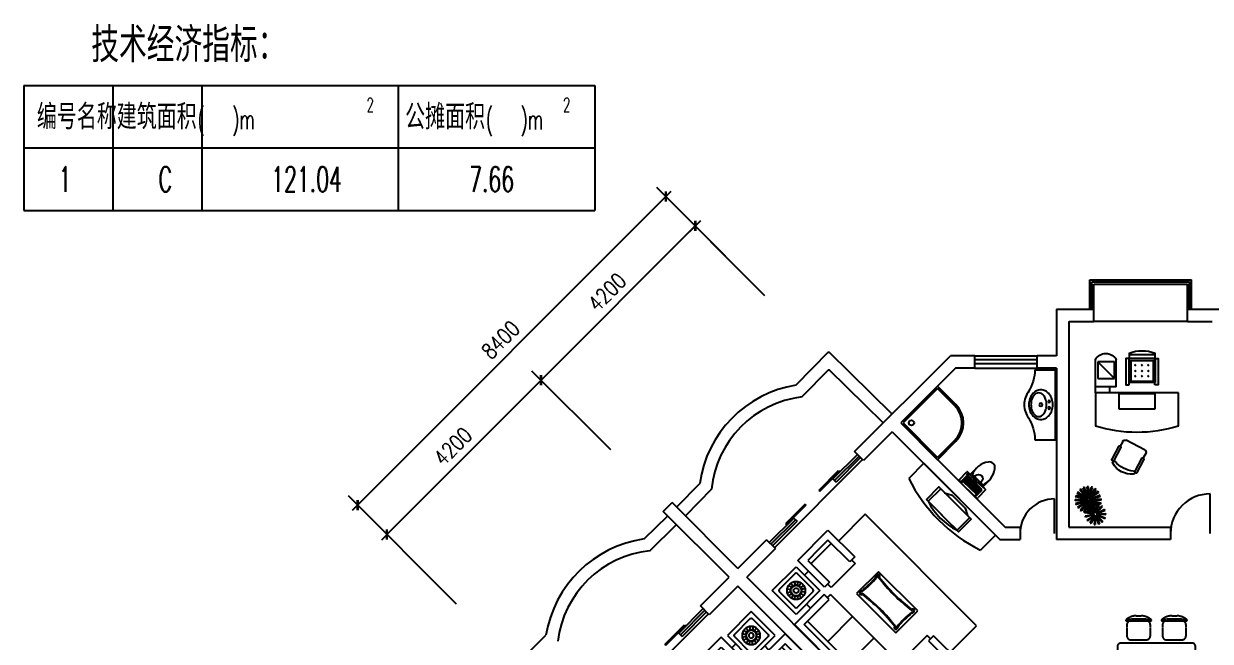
# Model space of a CAD drawing. Header units: millimetres. Extents: x 1118 to 35723, y 564 to 28366.
# Drawn here: x 1118 to 23976, y 16479 to 28366 of the extents above; entities that cross this region are included whole.
import ezdxf
from ezdxf.enums import TextEntityAlignment as Align

# ---------------------------------------------------------------- set-up
doc = ezdxf.new("R2010")
doc.units = ezdxf.units.MM
doc.linetypes.add('ACAD_ISO04W100', pattern=[30.5, 24, -3, 0.5, -3])
for name, color, linetype in [('AXIS', 3, 'Continuous'), ('GLASS', 5, 'Continuous'), ('JJ', 252, 'Continuous'), ('MC', 2, 'Continuous'), ('PUB_TEXT', 7, 'Continuous'), ('STAIR', 2, 'Continuous'), ('WALL', 255, 'Continuous'), ('WINDOW', 2, 'Continuous'), ('WINDOW_TEXT', 7, 'Continuous'), ('ZXX', 2, 'ACAD_ISO04W100')]:
    doc.layers.add(name, color=color, linetype=linetype)
doc.styles.add('_HZTXT', font='txt.shx', dxfattribs={"bigfont": 'HZTXT.shx'})
doc.styles.add('_SIMPLEX', font='SIMPLEX.shx', dxfattribs={"width": 0.8})
doc.styles.add('DIM_FONT', font='SIMPLEX.shx', dxfattribs={"width": 0.8})
doc.styles.add('SIMPLEX', font='SIMPLEX.SHX')
doc.styles.get("Standard").update_dxf_attribs({"font": 'arial.ttf'})
doc.dimstyles.new('AXIS', dxfattribs={"dimtxt": 300, "dimasz": 1, "dimexe": 250, "dimexo": 300, "dimgap": 150, "dimtad": 1, "dimdec": 0, "dimdsep": 46, "dimtxsty": 'DIM_FONT', "dimblk": '_DIMX', "dimcen": 2.5, "dimse1": 1, "dimse2": 1, "dimclrt": 7, "dimadec": 0, "dimazin": 0, "dimtfac": 1, "dimtdec": 0, "dimtix": 1, "dimtmove": 2, "dimatfit": 3, "dimldrblk": '_DIMX', "dimfxl": 1, "dimtolj": 1, "dimtzin": 0, "dimarcsym": 0})
doc.dimstyles.new('DIMN', dxfattribs={"dimtxt": 300, "dimasz": 1, "dimexe": 250, "dimexo": 300, "dimgap": 150, "dimtad": 1, "dimdec": 0, "dimdsep": 46, "dimtxsty": 'DIM_FONT', "dimblk": '_DIMX', "dimcen": 2.5, "dimclrt": 7, "dimadec": 0, "dimazin": 0, "dimtfac": 1, "dimtdec": 0, "dimtix": 1, "dimtmove": 2, "dimatfit": 3, "dimldrblk": '_DIMX', "dimfxl": 1, "dimtolj": 1, "dimtzin": 0, "dimarcsym": 0})

# ---------------------------------------------------------------- blocks, each defined once
blk = doc.blocks.new('_DIMX')
blk.add_line((-150, 0), (150, 0))
at = {"const_width": 50}
blk.add_lwpolyline([(-70, -70), (70, 70)], dxfattribs=at)
blk = doc.blocks.new('*D43')
at = {"layer": 'AXIS', "color": 0, "lineweight": -2, "transparency": 16777216}
for p, q in [((15398, 23130), (13312, 25216)), ((13488, 25039), (7549, 19101)), ((9458, 17191), (7372, 19277))]:
    blk.add_line(p, q, dxfattribs=at)
at = {"layer": 'DEFPOINTS', "color": 0, "transparency": 16777216}
for p in [(15610, 22918), (7549, 19100), (9670, 16979)]:
    blk.add_point(p, dxfattribs=at)
at = {"layer": 'AXIS', "color": 0, "lineweight": -2, "transparency": 16777216}
for p, rotation in [((13488, 25040), 44.99999999999976), ((7549, 19100), 224.9999999999997)]:
    blk.add_blockref('_DIMX', p, dxfattribs=dict(at, rotation=rotation))
at = {"layer": 'AXIS', "color": 7, "transparency": 16777216, "insert": (10306, 22282), "char_height": 300, "attachment_point": 5, "rotation": 45, "style": 'DIM_FONT'}
blk.add_mtext('\\A1;8400', dxfattribs=at)
blk = doc.blocks.new('*D44')
at = {"layer": 'AXIS', "color": 0, "lineweight": -2, "transparency": 16777216}
blk.add_line((11084, 21503), (8115, 18535), dxfattribs=at)
at = {"layer": 'DEFPOINTS', "color": 0, "transparency": 16777216}
for p in [(12640, 19948), (8114, 18534), (9670, 16979)]:
    blk.add_point(p, dxfattribs=at)
at = {"layer": 'AXIS', "color": 0, "lineweight": -2, "transparency": 16777216}
for p, rotation in [((11084, 21504), 45.00000000015203), ((8114, 18534), 225.000000000152)]:
    blk.add_blockref('_DIMX', p, dxfattribs=dict(at, rotation=rotation))
at = {"layer": 'AXIS', "color": 7, "transparency": 16777216, "insert": (9387, 20231), "char_height": 300, "attachment_point": 5, "rotation": 45, "style": 'DIM_FONT'}
blk.add_mtext('\\A1;4200', dxfattribs=at)
blk = doc.blocks.new('_DBLK')
blk.add_line((-0.45, 0), (-0.45, -0.95))
blk.add_arc((-0.45, 0), 0.95, 270, 0)
at = {"layer": 'WINDOW_TEXT', "style": 'SIMPLEX', "flags": 9}
blk.add_attdef('A', text='', height=1, dxfattribs=at).set_placement((0, 1.5), align=Align.MIDDLE)
blk = doc.blocks.new('_A66BNS')
for p, q in [((0.5, 0.04), (-0.5, 0.04)), ((-0.5, 0.0185), (-0.2222, 0.0185)), ((-0.2222, -0.0185), (-0.2222, 0.0185)), ((0.5, 0.0185), (0.2222, 0.0185)), ((0.2222, -0.0185), (0.2222, 0.0185)), ((-0.5, 0), (-0.2222, 0)), ((-0.5, -0.0185), (-0.2222, -0.0185)), ((-0.3015, -0.0336), (-0.3015, -0.0234)), ((-0.0793, -0.0234), (-0.3015, -0.0234)), ((-0.0793, -0.0336), (-0.3015, -0.0336)), ((-0.0793, -0.0336), (-0.0793, -0.0234)), ((0.0793, -0.0234), (0.3015, -0.0234)), ((0.0793, -0.0336), (0.0793, -0.0234)), ((0.0793, -0.0336), (0.3015, -0.0336)), ((0.5, 0), (0.2222, 0)), ((0.5, -0.0185), (0.2222, -0.0185)), ((0.3015, -0.0336), (0.3015, -0.0234))]:
    blk.add_line(p, q)
blk = doc.blocks.new('A$C6F9E21BD')
at = {"color": 2, "ltscale": 2}
for p, q in [((106, 1378), (456, 1378)), ((446, 1273), (517, 1132)), ((517, 1132), (517, 778)), ((517, 778), (446, 647)), ((106, 589), (446, 589))]:
    blk.add_line(p, q, dxfattribs=at)
at = {"color": 2}
blk.add_lwpolyline([(106, 1428), (446, 1428), (446, 549), (106, 549)], close=True, dxfattribs=at)
at = {"color": 2, "ltscale": 2}
blk.add_arc((1298, 984), 1256, 161.669, 198.331, dxfattribs=at)
blk.add_spline([(106, 1378), (106, 589)], degree=3, dxfattribs=at)
at = {"layer": 'JJ', "color": 8}
for p, q in [((564, 1956), (153, 1956)), ((564, 1956), (564, 0)), ((564, 0), (153, 0))]:
    blk.add_line(p, q, dxfattribs=at)
blk.add_arc((3082, 978), 3088, 161.534, 198.466, dxfattribs=at)
at = {"flags": 9}
for tag in ['YSIZE', 'XSIZE']:
    blk.add_attdef(tag, (446, 1461), '', height=0.575, dxfattribs=at)
at = {"color": 8, "style": 'DIM_FONT', "width": 0.8, "flags": 9}
for tag in ['YSIZE', 'XSIZE']:
    blk.add_attdef(tag, (594, 978), '', height=0.5, rotation=180, dxfattribs=at)
blk = doc.blocks.new('_R39UIK')
at = {"layer": 'JJ', "color": 8}
for p, q in [((5, 2), (-42, 230)), ((9, 2), (9, 235)), ((11, 2), (36, 233)), ((-9, -13), (-240, 12)), ((-8, -10), (-229, 62)), ((-7, -8), (-219, 87)), ((-5, -5), (-194, 132)), ((-4, -3), (-176, 153)), ((-2, -1), (-138, 187)), ((0, 0), (-115, 202)), ((3, 1), (-69, 223)), ((14, 1), (86, 223)), ((16, 1), (111, 213)), ((19, -1), (156, 187)), ((20, -2), (177, 170)), ((23, -5), (211, 132)), ((24, -7), (226, 109)), ((25, -10), (246, 62)), ((26, -12), (253, 36)), ((-247, -216), (-428, -234)), ((-247, -217), (-426, -253)), ((-247, -210), (-425, -170)), ((-246, -208), (-420, -151)), ((-245, -222), (-403, -313)), ((-244, -224), (-392, -330)), ((-244, -203), (-390, -95)), ((-242, -202), (-378, -80)), ((-240, -228), (-347, -375)), ((-238, -199), (-328, -40)), ((-237, -198), (-310, -31)), ((-231, -196), (-248, -15)), ((-9, -15), (-241, -15)), ((-8, -19), (-236, -66)), ((-229, -196), (-229, -14)), ((-8, -21), (-229, -92)), ((-224, -197), (-166, -24)), ((-222, -198), (-148, -31)), ((-219, -228), (-112, -376)), ((-218, -201), (-94, -66)), ((-218, -227), (-97, -364)), ((-216, -202), (-81, -80)), ((-214, -221), (-48, -297)), ((-214, -223), (-57, -314)), ((-213, -207), (-46, -134)), ((-213, -208), (-39, -152)), ((-212, -214), (-29, -216)), ((-212, -216), (-31, -235)), ((-7, -24), (-208, -139)), ((-5, -26), (-194, -162)), ((-3, -28), (-159, -200)), ((-2, -29), (-138, -217)), ((2, -31), (-94, -243)), ((3, -32), (-69, -253)), ((7, -33), (-19, -264)), ((9, -33), (9, -265)), ((12, -32), (60, -260)), ((14, -32), (86, -253)), ((17, -30), (133, -232)), ((19, -29), (156, -217)), ((22, -27), (194, -183)), ((23, -26), (211, -162)), ((25, -21), (246, -92)), ((25, -22), (237, -118)), ((26, -15), (259, -15)), ((26, -17), (257, -42)), ((-238, -229), (-331, -386)), ((-233, -231), (-272, -409)), ((-231, -231), (-252, -412)), ((-226, -231), (-188, -409)), ((-224, -230), (-170, -405))]:
    blk.add_line(p, q, dxfattribs=at)
for centre, radius, start, end in [((9, -15), 250, 101.7533, 108), ((9, -15), 250, 83.7533, 90), ((9, -15), 250, 173.7533, 180), ((9, -15), 250, 155.7533, 162), ((9, -15), 250, 137.7533, 144), ((9, -15), 250, 119.7533, 126), ((9, -15), 17.5, 119.7533, 126), ((9, -15), 17.5, 101.7533, 108), ((9, -15), 17.5, 83.7533, 90), ((9, -15), 17.5, 65.7533, 72), ((9, -15), 250, 65.7533, 72), ((9, -15), 250, 47.7533, 54), ((9, -15), 250, 29.7533, 36), ((9, -15), 250, 11.7533, 18), ((-229, -214), 200, 161.8589, 167.4365), ((-229, -214), 200, 137.8589, 143.4365), ((-229, -214), 200, 113.8589, 119.4365), ((-229, -214), 200, 89.8589, 95.4365), ((9, -15), 250, 191.7533, 198), ((9, -15), 250, 209.7533, 216), ((-229, -214), 200, 65.8589, 71.4365), ((9, -15), 250, 227.7533, 234), ((-229, -214), 200, 41.8589, 47.4365), ((-229, -214), 200, 17.8589, 23.4365), ((-229, -214), 200, 353.8589, 359.4365), ((9, -15), 17.5, 173.7533, 180), ((9, -15), 17.5, 155.7533, 162), ((9, -15), 17.5, 191.7533, 198), ((9, -15), 17.5, 209.7533, 216), ((9, -15), 17.5, 137.7533, 144), ((9, -15), 17.5, 227.7533, 234), ((9, -15), 17.5, 245.7533, 252), ((9, -15), 17.5, 263.7533, 270), ((9, -15), 17.5, 281.7533, 288), ((9, -15), 17.5, 299.7533, 306), ((9, -15), 17.5, 47.7533, 54), ((9, -15), 17.5, 317.7533, 324), ((9, -15), 17.5, 29.7533, 36), ((9, -15), 17.5, 11.7533, 18), ((9, -15), 17.5, 335.7533, 342), ((9, -15), 17.5, 353.7533, 0), ((9, -15), 250, 317.7533, 324), ((9, -15), 250, 335.7533, 342), ((9, -15), 250, 353.7533, 0), ((-229, -214), 200, 185.8589, 191.4365), ((-229, -214), 200, 209.8589, 215.4365), ((-229, -214), 200, 233.8589, 239.4365), ((-229, -214), 200, 257.8589, 263.4365), ((-229, -214), 200, 281.8589, 287.4365), ((-229, -214), 200, 305.8589, 311.4365), ((9, -15), 250, 245.7533, 252), ((-229, -214), 200, 329.8589, 335.4365), ((9, -15), 250, 263.7533, 270), ((9, -15), 250, 281.7533, 288)]:
    blk.add_arc(centre, radius, start, end, dxfattribs=at)
at = {"color": 8, "style": 'DIM_FONT', "width": 0.8, "flags": 9}
for tag in ['XSIZE', 'YSIZE']:
    blk.add_attdef(tag, (0, 0), '', height=0.5, dxfattribs=at)
blk = doc.blocks.new('_C64MXU')
at = {"layer": 'GLASS', "color": 0, "linetype": 'Continuous'}
for p, q in [((591, 1867), (-231, 1867)), ((-231, 1867), (-231, 1137)), ((591, 1137), (591, 1867)), ((-96, 1732), (164, 1732)), ((-96, 1137), (-96, 1732)), ((456, 1642), (-96, 1642)), ((164, 1732), (456, 1732)), ((456, 1732), (456, 1137)), ((-231, 1137), (-96, 1137)), ((-147, 1047), (-147, 1137)), ((-147, 1137), (-147, 1047)), ((-147, 1047), (506, 1047)), ((456, 1137), (591, 1137)), ((506, 1047), (506, 1137)), ((609, -831), (609, 958)), ((609, 958), (699, 958)), ((699, 958), (609, 958)), ((1509, 1042), (699, 1042)), ((699, 1042), (699, 907)), ((1509, -915), (1509, 1042)), ((699, 907), (1374, 907)), ((1284, 907), (1284, -780)), ((1374, 907), (1374, -780)), ((243, 581), (-353, 581)), ((-353, 581), (-353, -488)), ((243, -488), (243, 581)), ((609, 355), (1284, 355)), ((609, -228), (1284, -228)), ((-353, -488), (243, -488)), ((609, -831), (699, -831)), ((699, -831), (609, -831)), ((1374, -780), (699, -780)), ((699, -780), (699, -915)), ((-231, -1740), (-231, -1010)), ((-231, -1010), (-96, -1010)), ((-147, -920), (506, -920)), ((-147, -920), (-147, -1010)), ((-147, -1010), (-147, -920)), ((-96, -1010), (-96, -1605)), ((456, -1605), (456, -1010)), ((456, -1010), (591, -1010)), ((506, -920), (506, -1010)), ((591, -1010), (591, -1740)), ((699, -915), (1509, -915)), ((456, -1515), (-96, -1515)), ((591, -1740), (-231, -1740)), ((-96, -1605), (164, -1605)), ((164, -1605), (456, -1605))]:
    blk.add_line(p, q, dxfattribs=at)
at = {"layer": 'GLASS'}
for p, q in [((722, 1144), (722, 1794)), ((722, 1794), (1372, 1794)), ((802, 1358), (802, 1684)), ((832, 1714), (1262, 1714)), ((1292, 1684), (1292, 1254)), ((1372, 1794), (1372, 1144)), ((-231, 1584), (-954, 1584)), ((-954, 1584), (-954, -1448)), ((722, 1584), (591, 1584)), ((1372, 1144), (722, 1144)), ((1262, 1224), (897, 1224)), ((1067, 1144), (1067, 1042)), ((700, -1027), (1350, -1027)), ((700, -1677), (700, -1027)), ((780, -1137), (780, -1567)), ((1240, -1107), (810, -1107)), ((1067, -915), (1067, -1027)), ((1270, -1567), (1270, -1137)), ((1350, -1027), (1350, -1677)), ((-954, -1448), (-231, -1448)), ((591, -1448), (700, -1448)), ((810, -1597), (1240, -1597)), ((1350, -1677), (700, -1677))]:
    blk.add_line(p, q, dxfattribs=at)
at = {"layer": 'GLASS', "linetype": 'Continuous'}
for p, q in [((1004, 1648), (1042, 1592)), ((1067, 1675), (1081, 1609)), ((1135, 1676), (1123, 1610)), ((1199, 1651), (1162, 1594)), ((1248, 1603), (1193, 1565)), ((878, 1427), (722, 1285)), ((871, 1392), (762, 1293)), ((839, 1369), (846, 1379)), ((846, 1379), (878, 1408)), ((878, 1408), (871, 1392)), ((871, 1392), (897, 1364)), ((897, 1364), (871, 1392)), ((871, 1392), (914, 1368)), ((987, 1306), (878, 1427)), ((932, 1535), (998, 1523)), ((933, 1467), (998, 1481)), ((957, 1599), (1013, 1562)), ((960, 1404), (1015, 1442)), ((1009, 1357), (1045, 1413)), ((1073, 1332), (1085, 1398)), ((1141, 1333), (1127, 1398)), ((1203, 1360), (1165, 1415)), ((1251, 1409), (1195, 1445)), ((1275, 1541), (1209, 1526)), ((1276, 1472), (1210, 1484)), ((722, 1285), (831, 1164)), ((742, 1285), (777, 1316)), ((762, 1293), (742, 1285)), ((778, 1245), (742, 1285)), ((762, 1293), (787, 1264)), ((787, 1264), (762, 1293)), ((777, 1316), (786, 1321)), ((778, 1245), (813, 1277)), ((787, 1264), (778, 1245)), ((786, 1321), (839, 1369)), ((897, 1364), (787, 1264)), ((791, 1320), (817, 1291)), ((800, 1250), (797, 1248)), ((797, 1248), (810, 1233)), ((813, 1236), (800, 1250)), ((810, 1233), (813, 1236)), ((815, 1234), (812, 1231)), ((812, 1231), (825, 1216)), ((813, 1277), (819, 1286)), ((828, 1219), (815, 1234)), ((819, 1286), (871, 1334)), ((832, 1273), (824, 1265)), ((824, 1265), (833, 1255)), ((825, 1216), (828, 1219)), ((830, 1217), (827, 1214)), ((827, 1214), (840, 1200)), ((843, 1202), (830, 1217)), ((831, 1164), (987, 1306)), ((842, 1262), (832, 1273)), ((833, 1255), (842, 1262)), ((843, 1283), (835, 1275)), ((835, 1275), (844, 1265)), ((848, 1256), (839, 1248)), ((839, 1248), (848, 1238)), ((840, 1200), (843, 1202)), ((868, 1337), (842, 1365)), ((853, 1272), (843, 1283)), ((844, 1265), (853, 1272)), ((854, 1293), (846, 1285)), ((846, 1285), (855, 1275)), ((857, 1246), (848, 1256)), ((848, 1238), (857, 1246)), ((859, 1266), (850, 1258)), ((850, 1258), (859, 1248)), ((864, 1282), (854, 1293)), ((855, 1275), (864, 1282)), ((863, 1239), (855, 1231)), ((855, 1231), (864, 1221)), ((865, 1303), (857, 1295)), ((857, 1295), (866, 1285)), ((868, 1256), (859, 1266)), ((859, 1248), (868, 1256)), ((870, 1276), (861, 1268)), ((861, 1268), (870, 1258)), ((872, 1228), (863, 1239)), ((864, 1221), (872, 1228)), ((875, 1292), (865, 1303)), ((866, 1285), (875, 1292)), ((874, 1249), (866, 1241)), ((866, 1241), (875, 1231)), ((879, 1266), (870, 1276)), ((870, 1258), (879, 1266)), ((871, 1334), (882, 1339)), ((881, 1286), (872, 1278)), ((872, 1278), (881, 1268)), ((883, 1238), (874, 1249)), ((875, 1231), (883, 1238)), ((885, 1259), (877, 1251)), ((877, 1251), (886, 1241)), ((890, 1276), (881, 1286)), ((881, 1268), (890, 1276)), ((882, 1339), (914, 1368)), ((886, 1328), (883, 1326)), ((883, 1326), (892, 1316)), ((894, 1248), (885, 1259)), ((895, 1319), (886, 1328)), ((886, 1241), (894, 1248)), ((896, 1269), (888, 1261)), ((888, 1261), (897, 1250)), ((894, 1335), (891, 1332)), ((891, 1332), (899, 1323)), ((892, 1316), (895, 1319)), ((902, 1326), (894, 1335)), ((899, 1315), (896, 1312)), ((896, 1312), (904, 1303)), ((905, 1258), (896, 1269)), ((914, 1368), (897, 1364)), ((897, 1250), (905, 1258)), ((899, 1323), (902, 1326)), ((907, 1305), (899, 1315)), ((918, 1359), (901, 1344)), ((901, 1344), (949, 1292)), ((906, 1321), (903, 1319)), ((903, 1319), (912, 1309)), ((904, 1303), (907, 1305)), ((915, 1312), (906, 1321)), ((911, 1301), (908, 1298)), ((908, 1298), (917, 1289)), ((920, 1292), (911, 1301)), ((912, 1309), (915, 1312)), ((918, 1308), (915, 1305)), ((915, 1305), (924, 1296)), ((917, 1289), (920, 1292)), ((966, 1307), (918, 1359)), ((927, 1298), (918, 1308)), ((923, 1288), (920, 1285)), ((920, 1285), (929, 1275)), ((932, 1278), (923, 1288)), ((924, 1296), (927, 1298)), ((931, 1294), (928, 1291)), ((928, 1291), (936, 1282)), ((929, 1275), (932, 1278)), ((939, 1285), (931, 1294)), ((936, 1282), (939, 1285)), ((949, 1292), (966, 1307)), ((852, -1320), (918, -1332)), ((878, -1257), (934, -1293)), ((925, -1208), (963, -1263)), ((988, -1181), (1002, -1246)), ((1056, -1180), (1044, -1246)), ((1119, -1205), (1083, -1261)), ((1169, -1252), (1113, -1290)), ((1196, -1315), (1130, -1329)), ((1197, -1383), (1131, -1371)), ((854, -1389), (919, -1374)), ((881, -1451), (936, -1413)), ((930, -1499), (966, -1442)), ((993, -1524), (1005, -1458)), ((1062, -1523), (1047, -1457)), ((1124, -1496), (1086, -1440)), ((1172, -1447), (1115, -1410))]:
    blk.add_line(p, q, dxfattribs=at)
for centre, radius in [((1104, 1504), 175), ((1104, 1504), 108), ((1104, 1504), 101), ((1104, 1504), 48.6), ((1025, -1352), 175), ((1025, -1352), 108), ((1025, -1352), 101), ((1025, -1352), 48.6)]:
    blk.add_circle(centre, radius, dxfattribs=at)
at = {"layer": 'GLASS'}
for centre, start, end in [((832, 1684), 90, 180), ((1262, 1684), 0, 90), ((1262, 1254), 270, 0), ((810, -1137), 90, 180), ((1240, -1137), 0, 90), ((810, -1567), 180, 270), ((1240, -1567), 270, 0)]:
    blk.add_arc(centre, 30, start, end, dxfattribs=at)
at = {"layer": 'GLASS', "color": 0, "linetype": 'Continuous'}
for centre, radius, start, end in [((-289, 514), 32.9, 151.971, 268.452), ((-283, 496), 48.6, 43.3503, 136.3564), ((-289, 514), 20, 156.852, 301.1204), ((-283, 496), 35.7, 36.2471, 133.3507), ((-5078, -65), 4819, 1.2466, 6.5101), ((-5078, -65), 4832, 1.2432, 6.6814), ((-71, 2107), 1601, 263.4049, 270.4166), ((-71, 2107), 1588, 263.5903, 270.42), ((-47, 2107), 1588, 269.58, 276.4097), ((-47, 2107), 1601, 269.5834, 276.5951), ((4960, -65), 4832, 173.3186, 178.7568), ((165, 496), 48.6, 43.6436, 136.6497), ((165, 496), 35.7, 46.6493, 143.7529), ((4960, -65), 4819, 173.4899, 178.7534), ((171, 514), 20, 238.8796, 23.148), ((171, 514), 32.9, 271.548, 28.029), ((-5078, 144), 4819, 353.4899, 358.7534), ((-5078, 144), 4832, 353.3186, 358.7568), ((4960, 144), 4832, 181.2432, 186.6814), ((4960, 144), 4819, 181.2466, 186.5101), ((-289, -435), 32.9, 91.548, 208.029), ((-283, -417), 48.6, 223.6436, 316.6497), ((-289, -435), 20, 58.8796, 203.148), ((-283, -417), 35.7, 226.6493, 323.7529), ((-71, -2028), 1601, 89.5834, 96.5951), ((-71, -2028), 1588, 89.58, 96.4097), ((-47, -2028), 1601, 83.4049, 90.4166), ((-47, -2028), 1588, 83.5903, 90.42), ((165, -417), 48.6, 223.3503, 316.3564), ((165, -417), 35.7, 216.2471, 313.3507), ((171, -435), 20, 336.852, 121.1204), ((171, -435), 32.9, 331.971, 88.452)]:
    blk.add_arc(centre, radius, start, end, dxfattribs=at)
at = {"style": 'DIM_FONT', "width": 0.7, "flags": 9}
for tag in ['XSIZE', 'YSIZE']:
    blk.add_attdef(tag, (0, 0), '', height=0.5, dxfattribs=at)
blk = doc.blocks.new('_C1QDG')
at = {"layer": 'JJ'}
blk.add_blockref('_C64MXU', (-1509, -101), dxfattribs=at)
at = {"style": 'DIM_FONT', "width": 0.7, "flags": 9}
for tag in ['XSIZE', 'YSIZE']:
    blk.add_attdef(tag, (0, 0), '', height=0.5, dxfattribs=at)
blk = doc.blocks.new('_R34FFI')
at = {"layer": 'JJ', "xscale": 0.9999999992770696, "yscale": 0.9999999992770696, "zscale": 0.9999999992770696}
blk.add_blockref('_C1QDG', (0, 37), dxfattribs=at)
at = {"flags": 9}
for tag in ['XSIZE', 'YSIZE']:
    blk.add_attdef(tag, (0, 0), '', height=0.5, dxfattribs=at)
blk = doc.blocks.new('A$C35361C4C')
at = {"layer": 'ZXX', "color": 8}
for p, q in [((177, 1709), (637, 1709)), ((182, 1641), (182, 1416)), ((357, 1809), (456, 1809)), ((632, 1641), (632, 1416)), ((863, 1709), (1323, 1709)), ((868, 1641), (868, 1416)), ((1044, 1809), (1143, 1809)), ((1318, 1641), (1318, 1416)), ((0, 1229), (0, 579)), ((1450, 1279), (50, 1279)), ((249, 1349), (564, 1349)), ((936, 1349), (1251, 1349)), ((1500, 579), (1500, 1229)), ((50, 529), (1450, 529)), ((564, 460), (249, 460)), ((1251, 460), (936, 460)), ((182, 167), (182, 392)), ((632, 167), (632, 392)), ((868, 167), (868, 392)), ((1318, 167), (1318, 392)), ((637, 100), (177, 100)), ((1323, 100), (863, 100)), ((456, 0), (357, 0)), ((1143, 0), (1044, 0))]:
    blk.add_line(p, q, dxfattribs=at)
for centre, radius, start, end in [((167, 1725), 10, 130.7265, 202.67), ((177, 1729), 20, 202.67, 270), ((367, 1493), 316, 91.7651, 130.7265), ((407, -969), 2713, 84.8023, 95.1977), ((249, 1641), 67.5, 90, 180), ((446, 1493), 316, 49.2735, 88.2349), ((564, 1641), 67.5, 0, 90), ((637, 1729), 20, 270, 337.33), ((646, 1725), 10, 337.33, 49.2735), ((854, 1725), 10, 130.7265, 202.67), ((863, 1729), 20, 202.67, 270), ((1054, 1493), 316, 91.7651, 130.7265), ((1093, -969), 2713, 84.8023, 95.1977), ((936, 1641), 67.5, 90, 180), ((1133, 1493), 316, 49.2735, 88.2349), ((1251, 1641), 67.5, 0, 90), ((1323, 1729), 20, 270, 337.33), ((1333, 1725), 10, 337.33, 49.2735), ((249, 1416), 67.5, 180, 270), ((564, 1416), 67.5, 270, 0), ((936, 1416), 67.5, 180, 270), ((1251, 1416), 67.5, 270, 0), ((50, 1229), 50, 90, 180), ((1450, 1229), 50, 0, 90), ((50, 579), 50, 180, 270), ((249, 392), 67.5, 90, 180), ((564, 392), 67.5, 0, 90), ((936, 392), 67.5, 90, 180), ((1251, 392), 67.5, 0, 90), ((1450, 579), 50, 270, 0), ((167, 84), 10, 157.33, 229.2735), ((177, 80), 20, 90, 157.33), ((407, 2778), 2713, 264.8023, 275.1977), ((367, 315), 316, 229.2735, 268.2349), ((249, 167), 67.5, 180, 270), ((446, 315), 316, 271.7651, 310.7265), ((564, 167), 67.5, 270, 0), ((637, 80), 20, 22.67, 90), ((646, 84), 10, 310.7265, 22.67), ((854, 84), 10, 157.33, 229.2735), ((863, 80), 20, 90, 157.33), ((1093, 2778), 2713, 264.8023, 275.1977), ((1054, 315), 316, 229.2735, 268.2349), ((936, 167), 67.5, 180, 270), ((1133, 315), 316, 271.7651, 310.7265), ((1251, 167), 67.5, 270, 0), ((1323, 80), 20, 22.67, 90), ((1333, 84), 10, 310.7265, 22.67)]:
    blk.add_arc(centre, radius, start, end, dxfattribs=at)
at = {"layer": 'ZXX', "color": 8, "width": 0.8, "flags": 9}
for tag in ['XSIZE', 'YSIZE']:
    blk.add_attdef(tag, (746, 887), '', height=0.5, dxfattribs=at)
blk = doc.blocks.new('_E90YVH')
at = {"layer": 'MC'}
for centre, start, end in [((-956, 690), 328.7001, 358.9248), ((-956, -690), 1.0752, 31.2999)]:
    blk.add_arc(centre, 842, start, end, dxfattribs=at)
at = {"layer": 'WINDOW', "linetype": 'Continuous'}
for p, q in [((-116, 674), (284, 674)), ((284, 674), (284, -674)), ((-116, -674), (284, -674))]:
    blk.add_line(p, q, dxfattribs=at)
at = {"layer": 'WINDOW'}
for points in [[(-320, 0, -0.080943), (-297, 140, -0.08512), (-237, 253, -0.033212)], [(-233, -258, -0.089411), (-297, -140, -0.080943), (-320, 0, -0.080943)]]:
    blk.add_lwpolyline(points, format="xyb", dxfattribs=at)
for points in [[(-230, 0, -0.080943), (-212, 111, -0.089411), (-163, 201, -0.104745), (-85, 264, -0.118949), (0, 285, -0.118949), (85, 264, -0.104745), (163, 201, -0.089411), (212, 111, -0.080943), (230, 0, -0.080943), (212, -111, -0.089411), (163, -201, -0.104745), (85, -264, -0.118949), (0, -285, -0.118949), (-85, -264, -0.104745), (-163, -201, -0.089411), (-212, -111, -0.080943)], [(-190, 0, -0.066481), (-178, 91, -0.079023), (-146, 162, -0.107158), (-94, 213, -0.141642), (-40, 228, -0.141642), (14, 213, -0.107158), (66, 162, -0.079023), (98, 91, -0.066481), (110, 0, -0.066481), (98, -91, -0.079023), (66, -162, -0.107158), (14, -213, -0.141642), (-40, -228, -0.141642), (-94, -213, -0.107158), (-146, -162, -0.079023), (-178, -91, -0.066481)]]:
    blk.add_lwpolyline(points, format="xyb", close=True, dxfattribs=at)
for centre, radius in [((0, 0), 30), ((160, 63), 20), ((160, -63), 20)]:
    blk.add_circle(centre, radius, dxfattribs=at)
at = {"linetype": 'Continuous', "style": 'DIM_FONT', "width": 0.7, "flags": 9}
for tag in ['XSIZE', 'YSIZE']:
    blk.add_attdef(tag, (0, 0), '', height=0.5, dxfattribs=at)
blk = doc.blocks.new('_WBLK')
for p, q in [((-0.5, 0.5), (0.5, 0.5)), ((0.5, 0.167), (-0.5, 0.167)), ((0.5, -0.167), (-0.5, -0.167)), ((-0.5, -0.5), (0.5, -0.5))]:
    blk.add_line(p, q)
at = {"layer": 'WINDOW_TEXT', "style": 'SIMPLEX', "flags": 9}
blk.add_attdef('A', text='', height=1, dxfattribs=at).set_placement((0, 1.5), align=Align.MIDDLE)
blk = doc.blocks.new('*D42')
at = {"layer": 'AXIS', "color": 0, "lineweight": -2, "transparency": 16777216}
for p, q in [((14053, 24473), (11085, 21505)), ((15398, 23130), (13877, 24651)), ((12428, 20161), (10907, 21681))]:
    blk.add_line(p, q, dxfattribs=at)
at = {"layer": 'DEFPOINTS', "color": 0, "transparency": 16777216}
for p in [(15610, 22918), (11084, 21504), (12640, 19948)]:
    blk.add_point(p, dxfattribs=at)
at = {"layer": 'AXIS', "color": 0, "lineweight": -2, "transparency": 16777216}
for p, rotation in [((14054, 24474), 44.99999999999944), ((11084, 21504), 224.9999999999995)]:
    blk.add_blockref('_DIMX', p, dxfattribs=dict(at, rotation=rotation))
at = {"layer": 'AXIS', "color": 7, "transparency": 16777216, "insert": (12357, 23201), "char_height": 300, "attachment_point": 5, "rotation": 45, "style": 'DIM_FONT'}
blk.add_mtext('\\A1;4200', dxfattribs=at)
blk = doc.blocks.new('_E102XCZ')
at = {"layer": 'JJ', "color": 8}
for p, q in [((-250, 30), (-250, 232)), ((-170, 234), (-170, 395)), ((-144, 270), (144, 270)), ((-140, 260), (140, 260)), ((170, 234), (170, 395)), ((250, 233), (250, 30)), ((220, 0), (-220, 0)), ((-200, 160), (-200, 0)), ((-180, 144), (180, 144)), ((-180, 144), (-180, 0)), ((-180, 134), (180, 134)), ((-180, 103), (180, 103)), ((-180, 51), (180, 51)), ((-179, 62), (179, 62)), ((-170, 190), (170, 190)), ((-155, 170), (155, 170)), ((-140, 92), (140, 92)), ((180, 144), (180, 0)), ((200, 160), (200, 0))]:
    blk.add_line(p, q, dxfattribs=at)
for centre, radius in [((-200, 211), 18.5), ((0, 294), 81.2), ((-200, 211), 12.5)]:
    blk.add_circle(centre, radius, dxfattribs=at)
for centre, radius, start, end in [((0, 590), 110, 33.4509, 146.5491), ((227, 413), 398, 143.3619, 202.5495), ((-227, 413), 398, 337.4505, 36.6381), ((-234, 219), 20.2, 78.067, 140.9933), ((1, 2541), 2314, 264.1479, 269.9714), ((-1, 2541), 2314, 270.0286, 275.8521), ((235, 219), 20.2, 41.8851, 101.933), ((-220, 30), 30, 180, 270), ((-170, 160), 30, 89.9995, 180), ((-155, 145), 25, 90, 180), ((-140, 52), 50, 90, 143.1301), ((-140, 52), 40, 90, 180), ((140, 52), 50, 36.8699, 90), ((140, 52), 40, 360, 90), ((155, 145), 25, 0, 90), ((170, 160), 30, 0, 90.002), ((220, 30), 30, 270, 0)]:
    blk.add_arc(centre, radius, start, end, dxfattribs=at)
at = {"style": 'DIM_FONT', "width": 0.7, "flags": 9}
for tag in ['XSIZE', 'YSIZE']:
    blk.add_attdef(tag, (0, 0), '', height=0.5, dxfattribs=at)
blk = doc.blocks.new('_E82WNO')
at = {"layer": 'JJ'}
for p, q in [((0, 0), (-1000, 0)), ((-1000, -500), (-1000, 0)), ((0, -1000), (0, 0)), ((-30, -30), (-970, -30)), ((-970, -500), (-970, -30)), ((-30, -970), (-30, -30)), ((-30, -970), (-500, -970)), ((0, -1000), (-500, -1000))]:
    blk.add_line(p, q, dxfattribs=at)
blk.add_circle((-143, -145), 50, dxfattribs=at)
for radius in [500, 470]:
    blk.add_arc((-500, -500), radius, 180, 270, dxfattribs=at)
at = {"style": 'DIM_FONT', "width": 0.8, "flags": 9}
for tag in ['XSIZE', 'YSIZE']:
    blk.add_attdef(tag, (0, 0), '', height=0.5, dxfattribs=at)
blk = doc.blocks.new('M_C32CXI')
for p, q in [((-188, 275), (87, 275)), ((212, 250), (112, 250)), ((87, 225), (-188, 225)), ((262, 200), (262, -200)), ((-188, -225), (87, -225)), ((87, -275), (-188, -275)), ((212, -250), (112, -250))]:
    blk.add_line(p, q)
for centre, radius, start, end in [((-227, 210), 28.1, 338.7607, 148.1092), ((-188, 250), 25, 90, 270), ((87, 250), 25, 270, 90), ((212, 200), 50, 0, 90), ((111, 0), 426, 148.1092, 211.8908), ((314, 0), 552, 158.7607, 201.2393), ((-227, -210), 28.1, 211.8908, 21.2393), ((-188, -250), 25, 90, 270), ((87, -250), 25, 270, 90), ((212, -200), 50, 270, 0)]:
    blk.add_arc(centre, radius, start, end)
at = {"width": 0.8, "flags": 9}
for tag in ['XSIZE', 'YSIZE']:
    blk.add_attdef(tag, (0, 0), '', height=0.5, dxfattribs=at)
blk = doc.blocks.new('_R43UKP')
at = {"layer": 'JJ', "color": 8}
for p, q in [((0, 0), (0, 640)), ((1600, 640), (1600, 0)), ((452, 309), (1149, 309)), ((452, 20), (452, 309)), ((1149, 309), (1149, 20)), ((0, 0), (0, -640)), ((1600, 0), (0, 0)), ((280, 0), (280, -120)), ((1149, 20), (452, 20)), ((400, -120), (0, -120)), ((400, -120), (400, -640)), ((648, -768), (648, -208)), ((648, -208), (1148, -208)), ((1148, -655), (1148, -203)), ((48, -596), (368, -281)), ((48, -601), (48, -281)), ((48, -281), (368, -281)), ((368, -281), (368, -601)), ((760, -310), (784, -334)), ((784, -310), (760, -334)), ((760, -411), (784, -435)), ((784, -411), (760, -435)), ((886, -310), (910, -334)), ((910, -310), (886, -334)), ((886, -411), (910, -435)), ((910, -411), (886, -435)), ((1012, -310), (1036, -334)), ((1036, -310), (1012, -334)), ((1012, -411), (1036, -435)), ((1036, -411), (1012, -435)), ((368, -601), (48, -601)), ((1148, -661), (648, -661)), ((760, -521), (784, -545)), ((784, -521), (760, -545)), ((910, -521), (886, -545)), ((886, -521), (910, -545)), ((1012, -521), (1036, -545)), ((1036, -521), (1012, -545)), ((1148, -661), (1148, -768)), ((1148, -731), (648, -731))]:
    blk.add_line(p, q, dxfattribs=at)
for points in [[(650, -156), (650, -663), (586, -663), (586, -156)], [(1119, -227), (1119, -620), (679, -620), (679, -227)], [(1145, -156), (1145, -663), (1210, -663), (1210, -156)]]:
    blk.add_lwpolyline(points, close=True, dxfattribs=at)
for centre, radius, start, end in [((800, -1967), 2727, 72.9385, 107.0615), ((200, -533), 227, 208.0725, 331.9275), ((898, -104), 709, 249.3541, 290.6459)]:
    blk.add_arc(centre, radius, start, end, dxfattribs=at)
at = {"color": 8, "style": 'DIM_FONT', "width": 0.8, "flags": 9}
for tag in ['XSIZE', 'YSIZE']:
    blk.add_attdef(tag, (0, 0), '', height=0.5, dxfattribs=at)

msp = doc.modelspace()

# ---------------------------------------------------------------- linework, layer by layer
at = {"layer": 'STAIR'}
for p, q in [((1118.4, 27176.5), (12119.8, 27176.5)), ((1118.4, 27176.5), (1118.4, 24771.8)), ((2833.2, 27176.5), (2833.2, 24771.8)), ((4547.9, 27176.5), (4547.9, 24771.8)), ((8333.8, 27176.5), (8333.8, 24771.8)), ((12119.8, 27176.5), (12119.8, 24771.8)), ((1118.4, 25974.1), (12119.8, 25974.1)), ((1118.4, 24771.8), (12119.8, 24771.8))]:
    msp.add_line(p, q, dxfattribs=at)
at = {"layer": 'WALL'}
for p, q in [((21011.3, 22874.8), (21011.3, 21976.5)), ((21011.3, 22874.8), (21736.3, 22874.8)), ((21736.3, 22634.8), (21736.3, 22874.8)), ((23536.3, 22874.8), (25031.3, 22874.8)), ((23536.3, 22634.8), (23536.3, 22874.8)), ((21251.3, 22624.8), (21261.3, 22634.8)), ((21261.3, 22634.8), (21736.3, 22634.8)), ((23536.3, 22634.8), (24011.3, 22634.8)), ((21251.3, 22624.8), (21251.3, 18674.8)), ((17125.2, 20130), (18971.7, 21976.5)), ((19441.2, 21976.5), (18971.7, 21976.5)), ((19441.2, 21736.5), (19441.2, 21976.5)), ((21011.3, 21976.5), (20641.2, 21976.5)), ((20641.2, 21736.5), (20641.2, 21976.5)), ((19071.1, 21736.5), (18016.2, 20681.5)), ((19441.2, 21736.5), (19071.1, 21736.5)), ((21011.3, 21736.5), (20641.2, 21736.5)), ((21011.3, 21736.5), (21011.3, 18434.8)), ((18016.2, 20681.5), (20022.8, 18674.8)), ((17846.5, 20511.8), (17294.9, 19960.2)), ((17846.5, 20511.8), (19923.4, 18434.8)), ((17294.9, 19960.2), (17125.2, 20130)), ((13439.9, 18978.7), (13609.6, 19148.4)), ((14706.9, 17711.6), (13439.9, 18978.7)), ((14876.6, 17881.4), (13609.6, 19148.4)), ((20022.8, 18674.8), (20311.3, 18674.8)), ((20311.3, 18674.8), (20311.3, 18434.8)), ((21251.3, 18674.8), (23211.3, 18674.8)), ((23211.3, 18674.8), (23211.3, 18434.8)), ((14876.6, 17881.4), (15428.2, 18432.9)), ((15597.9, 18263.2), (15428.2, 18432.9)), ((19923.4, 18434.8), (20311.3, 18434.8)), ((23211.3, 18434.8), (21011.3, 18434.8)), ((15597.9, 18263.2), (15046.3, 17711.6)), ((14155.4, 17160.1), (14706.9, 17711.6)), ((18695, 14063), (15046.3, 17711.6)), ((14876.6, 17541.9), (14325.1, 16990.4)), ((18525.3, 13893.3), (14876.6, 17541.9)), ((14325.1, 16990.4), (14155.4, 17160.1))]:
    msp.add_line(p, q, dxfattribs=at)
at = {"layer": 'WINDOW'}
for p, q in [((21656.3, 23434.8), (23616.3, 23434.8)), ((21656.3, 22874.8), (21656.3, 23434.8)), ((21696.3, 23394.8), (23576.3, 23394.8)), ((21696.3, 22874.8), (21696.3, 23394.8)), ((21736.3, 23354.8), (23536.3, 23354.8)), ((21736.3, 22874.8), (21736.3, 23354.8)), ((23536.3, 22874.8), (23536.3, 23354.8)), ((23576.3, 22874.8), (23576.3, 23394.8)), ((23616.3, 22874.8), (23616.3, 23434.8)), ((23536.3, 22634.8), (21736.3, 22634.8)), ((16617.4, 22043.9), (15994.7, 21409)), ((16617.4, 22043.9), (16631.5, 22044)), ((17847.1, 20851.9), (16631.5, 22044)), ((16620.7, 21704.5), (16109, 21182.8)), ((16620.7, 21704.5), (16634.8, 21704.7)), ((17677.4, 20682.1), (16634.8, 21704.7)), ((14140.3, 19518.2), (13694.4, 19063.5)), ((14368.7, 19408.3), (13864.1, 18893.8)), ((13070.1, 18447.9), (13524.7, 18893.8)), ((13180, 18219.6), (13694.4, 18724.1)), ((10544.4, 15970.9), (11179.3, 16593.6))]:
    msp.add_line(p, q, dxfattribs=at)
for centre, radius, start, end in [((16350.1, 19205.6), 2231.8, 99.16509, 171.94983), ((16350.1, 19205.6), 1991.8, 96.95313, 174.16179), ((13382.6, 16238.1), 2231.8, 98.05017, 170.83491), ((13382.6, 16238.1), 1991.8, 95.83821, 173.04687)]:
    msp.add_arc(centre, radius, start, end, dxfattribs=at)

# ---------------------------------------------------------------- block references
at = {"layer": 'JJ', "xscale": -1}
for name, p, rotation in [('_R43UKP', (21764.2, 21259.2), 180), ('M_C32CXI', (22413.3, 20023), 242.5384347831589), ('_R34FFI', (16476.6, 15930.8), 224.999999999931)]:
    msp.add_blockref(name, p, dxfattribs=dict(at, rotation=rotation))
at = {"layer": 'JJ'}
for name, p, rotation in [('_R39UIK', (21608.5, 19197.9), 76.69004306821961), ('_R34FFI', (16657.4, 16111.7), 224.999999999931)]:
    msp.add_blockref(name, p, dxfattribs=dict(at, rotation=rotation))
at = {"layer": 'WALL', "xscale": -1, "rotation": 180}
msp.add_blockref('_E90YVH', (20712.2, 21032.6), dxfattribs=at)
at = {"layer": 'WALL'}
for name, p, rotation in [('_E82WNO', (18016.2, 20681.5), 135.0000000000691), ('A$C6F9E21BD', (19441.3, 18123.9), 44.99999999993091), ('_E102XCZ', (19305.5, 19399.2), 315.6164599291583)]:
    msp.add_blockref(name, p, dxfattribs=dict(at, rotation=rotation))
msp.add_blockref('A$C35361C4C', (22189.6, 15160.7), dxfattribs=at)
at = {"layer": 'WINDOW', "xscale": 1200, "yscale": 240, "zscale": 1200}
msp.add_blockref('_WBLK', (20041.2, 21856.5), dxfattribs=at)
at = {"layer": 'WINDOW'}
for name, p, xscale, yscale, zscale, rotation in [('_A66BNS', (16361.5, 19196.6), 2399.999999999994, 2400, 2400, 225), ('_DBLK', (20661.3, 18554.8), 700, 700, 700, 180), ('_DBLK', (23611.3, 18554.8), 800, 800, 800, 180), ('_A66BNS', (13391.7, 16226.7), 2399.999999999994, 2400, 2400, 225)]:
    msp.add_blockref(name, p, dxfattribs=dict(at, xscale=xscale, yscale=yscale, zscale=zscale, rotation=rotation))

# ---------------------------------------------------------------- texts
at = {"layer": 'PUB_TEXT'}
for s, height, style, width, p in [('技术经济指标：', 667.98, '_HZTXT', 0.8, (2419.6, 27626)), ('编号名称建筑面积', 480.95, '_HZTXT', 0.8, (1371.2, 26334.2)), ('(   )m', 384.76, '_SIMPLEX', 0.6, (4468.3, 26334.2)), ('2', 267.2, '_SIMPLEX', 0.6, (7724.3, 26669.6)), ('公摊面积', 480.95, '_HZTXT', 0.8, (8465.9, 26333.2)), ('(   )m', 384.76, '_SIMPLEX', 0.6, (10023.9, 26333.2)), ('2', 267.2, '_SIMPLEX', 0.6, (11510.2, 26669.6)), ('1', 480.9, '_SIMPLEX', 0.6, (1790, 25131.9)), ('C', 480.9, '_SIMPLEX', 0.6, (3714.8, 25131.9)), ('121.04', 480.95, '_SIMPLEX', 0.6, (5886.3, 25131.9)), ('7.66', 480.95, '_SIMPLEX', 0.6, (9699, 25131.9))]:
    msp.add_text(s, height=height, dxfattribs=dict(at, style=style, width=width)).set_placement(p)

# ---------------------------------------------------------------- dimensions: what is measured, and where the dimension line sits
at = {"layer": 'AXIS'}
for p2, distance, picture, middle in [((9670, 16978.5), -3000, '*D43', (10306.4, 22281.8)), ((12639.9, 19948.4), -2200, '*D42', (12357, 23201.1))]:
    dim = msp.add_aligned_dim(p1=(15609.7, 22918.2), p2=p2, distance=distance, dimstyle='DIMN', dxfattribs=at)
    dim.commit()
    dim.dimension.update_dxf_attribs({"geometry": picture, "text_midpoint": middle})
dim = msp.add_linear_dim(base=(8114.4, 18534.2), p1=(12639.9, 19948.4), p2=(9670, 16978.5), angle=45, dimstyle='AXIS', dxfattribs=at)
dim.commit()
dim.dimension.update_dxf_attribs({"geometry": '*D44', "text_midpoint": (9387.2, 20231.2)})

doc.saveas('drawing.dxf')
